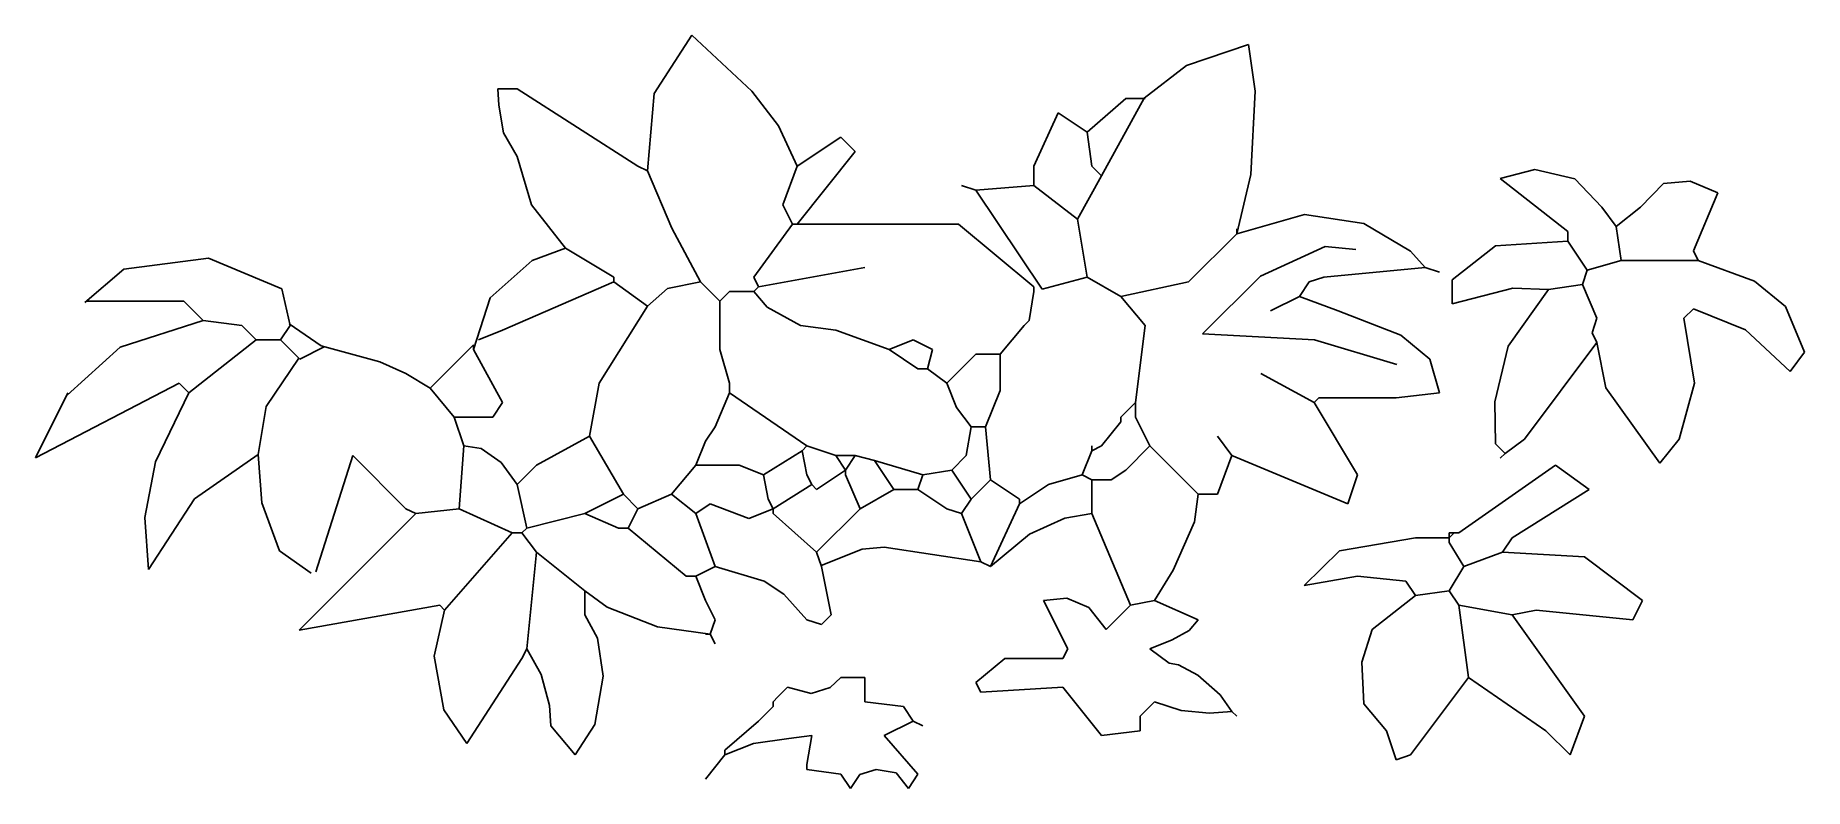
# Model space of a CAD drawing. Extents: x -14.2 to 13.9, y -3.7 to 8.3.
import ezdxf

# ---------------------------------------------------------------- set-up
doc = ezdxf.new("R2010")
doc.units = 0
doc.header["$MEASUREMENT"] = 0
doc.layers.get('0').update_dxf_attribs({"linetype": 'CONTINUOUS'})

msp = doc.modelspace()

# ---------------------------------------------------------------- linework, layer by layer
for p, q in [((-4.382, 7.361), (-3.782, 8.286)), ((-3.782, 8.286), (-2.828, 7.398)), ((4.091, 7.805), (5.079, 8.138)), ((5.079, 8.138), (5.185, 7.398)), ((3.42, 7.287), (4.091, 7.805)), ((-6.871, 7.433), (-6.563, 7.433)), ((-6.853, 7.176), (-6.871, 7.433)), ((-6.563, 7.433), (-4.642, 6.203)), ((-4.488, 6.126), (-4.382, 7.361)), ((-2.828, 7.398), (-2.405, 6.843)), ((5.185, 7.398), (5.115, 6.067)), ((-6.782, 6.732), (-6.853, 7.176)), ((2.047, 7.049), (1.662, 6.203)), ((2.508, 6.741), (2.047, 7.049)), ((2.508, 6.741), (3.123, 7.279)), ((2.739, 6.049), (3.42, 7.287)), ((3.123, 7.279), (3.431, 7.279)), ((-2.405, 6.843), (-2.105, 6.203)), ((-6.564, 6.357), (-6.782, 6.732)), ((-2.105, 6.203), (-1.413, 6.664)), ((-1.413, 6.664), (-1.182, 6.433)), ((2.508, 6.741), (2.585, 6.203)), ((-6.564, 6.357), (-6.333, 5.588)), ((-4.642, 6.203), (-4.488, 6.126)), ((-2.105, 6.203), (-2.335, 5.588)), ((-1.182, 6.433), (-2.105, 5.28)), ((1.662, 6.203), (1.662, 5.895)), ((2.585, 6.203), (2.739, 6.049)), ((-4.099, 5.216), (-4.488, 6.126)), ((2.739, 6.049), (2.354, 5.357)), ((5.115, 6.067), (4.891, 5.126)), ((9.636, 6.147), (9.086, 6.007)), ((9.086, 6.007), (10.163, 5.161)), ((10.271, 5.999), (9.636, 6.147)), ((10.701, 5.546), (10.271, 5.999)), ((11.683, 5.925), (11.316, 5.546)), ((12.107, 5.962), (11.683, 5.925)), ((12.546, 5.776), (12.107, 5.962)), ((0.74, 5.818), (0.509, 5.895)), ((1.662, 5.895), (0.74, 5.818)), ((0.74, 5.818), (1.793, 4.24)), ((1.662, 5.895), (2.354, 5.357)), ((12.546, 5.776), (12.162, 4.854)), ((-6.333, 5.588), (-5.795, 4.896)), ((-2.335, 5.588), (-2.182, 5.28)), ((2.354, 5.357), (2.508, 4.435)), ((5.967, 5.434), (4.891, 5.126)), ((5.967, 5.434), (6.915, 5.29)), ((10.932, 5.238), (10.701, 5.546)), ((11.316, 5.546), (10.932, 5.238)), ((-3.642, 4.358), (-4.099, 5.216)), ((-2.182, 5.28), (-2.797, 4.435)), ((-2.182, 5.28), (-2.105, 5.28)), ((-2.105, 5.28), (-2.028, 5.28)), ((0.463, 5.28), (-2.028, 5.28)), ((1.662, 4.281), (0.463, 5.28)), ((4.891, 5.126), (4.122, 4.358)), ((4.891, 5.126), (4.891, 5.203)), ((6.915, 5.29), (7.656, 4.846)), ((10.163, 5.161), (10.163, 5.008)), ((10.932, 5.238), (11.008, 4.7)), ((-6.323, 4.698), (-5.795, 4.896)), ((-5.795, 4.896), (-5.026, 4.435)), ((5.267, 4.449), (6.299, 4.924)), ((6.299, 4.924), (6.784, 4.875)), ((7.656, 4.846), (7.889, 4.588)), ((9.009, 4.931), (8.318, 4.392)), ((10.163, 5.008), (9.009, 4.931)), ((10.163, 5.008), (10.47, 4.546)), ((12.162, 4.854), (12.238, 4.7)), ((-12.825, 4.559), (-13.445, 4.028)), ((-11.473, 4.736), (-12.825, 4.559)), ((-10.306, 4.247), (-11.473, 4.736)), ((-6.994, 4.106), (-6.323, 4.698)), ((-2.72, 4.281), (-1.028, 4.588)), ((7.889, 4.588), (6.275, 4.435)), ((7.889, 4.588), (8.12, 4.512)), ((10.47, 4.546), (10.393, 4.316)), ((11.008, 4.7), (10.47, 4.546)), ((11.008, 4.7), (12.238, 4.7)), ((13.131, 4.371), (12.238, 4.7)), ((-10.306, 4.247), (-10.177, 3.666)), ((-5.026, 4.358), (-6.794, 3.589)), ((-5.026, 4.435), (-5.026, 4.358)), ((-5.026, 4.358), (-4.488, 3.973)), ((-4.488, 3.973), (-4.17, 4.254)), ((-4.17, 4.254), (-3.642, 4.358)), ((-3.642, 4.358), (-3.335, 4.05)), ((-2.797, 4.435), (-2.72, 4.281)), ((-2.72, 4.281), (-2.797, 4.204)), ((1.662, 4.204), (1.662, 4.281)), ((2.508, 4.435), (1.793, 4.24)), ((3.046, 4.127), (2.508, 4.435)), ((4.122, 4.358), (3.046, 4.127)), ((4.344, 3.531), (5.267, 4.449)), ((6.044, 4.358), (5.891, 4.127)), ((6.275, 4.435), (6.044, 4.358)), ((8.318, 4.392), (8.318, 4.008)), ((9.283, 4.26), (8.318, 4.008)), ((9.855, 4.239), (9.212, 3.336)), ((9.855, 4.239), (9.283, 4.26)), ((10.393, 4.316), (9.855, 4.239)), ((10.393, 4.316), (10.624, 3.778)), ((13.625, 3.965), (13.131, 4.371)), ((-13.421, 4.05), (-11.868, 4.05)), ((-11.868, 4.05), (-11.561, 3.743)), ((-7.255, 3.281), (-6.994, 4.106)), ((-4.488, 3.973), (-5.257, 2.743)), ((-3.181, 4.204), (-3.335, 4.05)), ((-3.335, 4.05), (-3.335, 3.281)), ((-2.797, 4.204), (-3.181, 4.204)), ((-2.581, 3.958), (-2.797, 4.204)), ((-2.052, 3.663), (-2.581, 3.958)), ((1.662, 4.204), (1.585, 3.743)), ((3.046, 4.127), (3.431, 3.666)), ((5.891, 4.127), (5.429, 3.896)), ((5.891, 4.127), (6.506, 3.896)), ((13.93, 3.239), (13.625, 3.965)), ((-12.882, 3.319), (-11.561, 3.743)), ((-11.561, 3.743), (-10.946, 3.666)), ((-10.946, 3.666), (-10.715, 3.435)), ((-10.177, 3.666), (-10.331, 3.435)), ((-9.683, 3.337), (-10.191, 3.692)), ((-1.49, 3.589), (-2.052, 3.663)), ((1.509, 3.666), (1.124, 3.205)), ((1.585, 3.743), (1.509, 3.666)), ((3.277, 2.436), (3.431, 3.666)), ((6.506, 3.896), (7.505, 3.512)), ((10.624, 3.778), (10.547, 3.547)), ((12.162, 3.931), (12.008, 3.778)), ((12.178, 2.744), (12.008, 3.778)), ((12.162, 3.931), (12.99, 3.595)), ((-10.715, 3.435), (-11.791, 2.589)), ((-10.715, 3.435), (-10.331, 3.435)), ((-10.023, 3.128), (-10.331, 3.435)), ((-6.794, 3.589), (-7.179, 3.435)), ((-1.49, 3.589), (-0.644, 3.281)), ((-0.644, 3.281), (-0.26, 3.435)), ((-0.26, 3.435), (0.048, 3.281)), ((6.127, 3.433), (4.344, 3.531)), ((7.441, 3.04), (6.127, 3.433)), ((7.505, 3.512), (7.966, 3.128)), ((10.624, 3.393), (9.471, 1.855)), ((10.547, 3.547), (10.624, 3.393)), ((10.624, 3.393), (10.766, 2.67)), ((12.99, 3.595), (13.699, 2.932)), ((-13.727, 2.552), (-12.882, 3.319)), ((-10.559, 2.375), (-10.036, 3.145)), ((-9.632, 3.323), (-10.023, 3.128)), ((-8.751, 3.086), (-9.683, 3.337)), ((-7.255, 3.358), (-7.947, 2.667)), ((-7.255, 3.358), (-7.255, 3.281)), ((-7.255, 3.281), (-6.794, 2.436)), ((-3.335, 3.281), (-3.181, 2.743)), ((-0.644, 3.281), (-0.183, 2.974)), ((0.048, 3.281), (-0.029, 2.974)), ((0.74, 3.205), (0.278, 2.743)), ((1.124, 3.205), (0.74, 3.205)), ((1.124, 3.205), (1.125, 2.627)), ((8.12, 2.589), (7.966, 3.128)), ((9.212, 3.336), (9, 2.448)), ((13.699, 2.932), (13.93, 3.239)), ((-8.332, 2.897), (-8.751, 3.086)), ((-7.947, 2.667), (-8.332, 2.897)), ((-0.183, 2.974), (-0.029, 2.974)), ((-0.029, 2.974), (0.278, 2.743)), ((6.121, 2.436), (5.276, 2.897)), ((-11.945, 2.743), (-14.231, 1.555)), ((-13.713, 2.589), (-14.231, 1.555)), ((-11.791, 2.589), (-12.318, 1.49)), ((-11.791, 2.589), (-11.945, 2.743)), ((-7.947, 2.667), (-7.563, 2.205)), ((-5.257, 2.743), (-5.41, 1.898)), ((-3.181, 2.589), (-3.412, 2.051)), ((-3.181, 2.743), (-3.181, 2.589)), ((-3.181, 2.589), (-1.951, 1.744)), ((0.278, 2.743), (0.432, 2.359)), ((1.125, 2.627), (0.894, 2.051)), ((7.428, 2.513), (8.12, 2.589)), ((10.766, 2.67), (11.623, 1.471)), ((11.931, 1.855), (12.178, 2.744)), ((-10.685, 1.608), (-10.559, 2.375)), ((-6.794, 2.436), (-6.948, 2.205)), ((0.432, 2.359), (0.663, 2.051)), ((3.277, 2.436), (3.046, 2.205)), ((3.277, 2.436), (3.277, 2.205)), ((6.121, 2.436), (6.198, 2.513)), ((6.121, 2.436), (6.813, 1.283)), ((6.198, 2.513), (7.428, 2.513)), ((9, 2.448), (9.009, 1.779)), ((-6.948, 2.205), (-7.563, 2.205)), ((-7.563, 2.205), (-7.409, 1.744)), ((-3.412, 2.051), (-3.565, 1.821)), ((0.663, 2.051), (0.586, 1.59)), ((0.663, 2.051), (0.894, 2.051)), ((0.894, 2.051), (0.97, 1.206)), ((3.046, 2.128), (2.739, 1.744)), ((3.046, 2.205), (3.046, 2.128)), ((3.277, 2.205), (3.507, 1.744)), ((-7.409, 1.744), (-7.486, 0.744)), ((-7.135, 1.702), (-7.409, 1.744)), ((-6.818, 1.481), (-7.135, 1.702)), ((-5.41, 1.898), (-6.256, 1.436)), ((-5.41, 1.898), (-4.872, 0.975)), ((-3.565, 1.821), (-3.719, 1.436)), ((-1.951, 1.744), (-2.028, 1.667)), ((-1.951, 1.744), (-1.49, 1.59)), ((2.585, 1.744), (2.585, 1.667)), ((2.739, 1.744), (2.585, 1.667)), ((3.507, 1.744), (3.123, 1.359)), ((3.507, 1.744), (4.276, 0.975)), ((4.814, 1.59), (4.584, 1.898)), ((9.009, 1.779), (9.163, 1.625)), ((9.471, 1.855), (9.163, 1.625)), ((11.623, 1.471), (11.931, 1.855)), ((-12.318, 1.49), (-12.487, 0.605)), ((-11.699, 0.9), (-10.685, 1.608)), ((-10.685, 1.608), (-10.628, 0.841)), ((-9.767, -0.263), (-9.178, 1.59)), ((-9.178, 1.59), (-8.332, 0.744)), ((-6.564, 1.129), (-6.818, 1.481)), ((-6.256, 1.436), (-6.564, 1.129)), ((-3.719, 1.436), (-4.104, 0.975)), ((-3.719, 1.436), (-3.027, 1.436)), ((-3.027, 1.436), (-2.643, 1.283)), ((-2.028, 1.667), (-2.643, 1.283)), ((-2.028, 1.667), (-1.951, 1.283)), ((-1.49, 1.59), (-1.336, 1.359)), ((-1.49, 1.59), (-1.182, 1.59)), ((-1.182, 1.59), (-1.336, 1.359)), ((-1.182, 1.59), (-0.875, 1.513)), ((-0.875, 1.513), (-0.106, 1.283)), ((-0.875, 1.513), (-0.567, 1.052)), ((0.586, 1.59), (0.355, 1.359)), ((2.585, 1.667), (2.431, 1.283)), ((4.814, 1.59), (4.584, 0.975)), ((4.814, 1.59), (6.659, 0.821)), ((9.965, 1.436), (8.428, 0.36)), ((9.163, 1.625), (9.086, 1.548)), ((9.965, 1.436), (10.503, 1.052)), ((-6.564, 1.129), (-6.41, 0.437)), ((-2.643, 1.283), (-2.566, 0.898)), ((-1.874, 1.129), (-2.489, 0.744)), ((-1.951, 1.283), (-1.874, 1.129)), ((-1.797, 1.052), (-1.874, 1.129)), ((-1.336, 1.359), (-1.797, 1.052)), ((-1.336, 1.359), (-1.336, 1.283)), ((-1.336, 1.283), (-1.105, 0.744)), ((-0.106, 1.283), (-0.183, 1.052)), ((0.355, 1.359), (-0.106, 1.283)), ((0.355, 1.359), (0.663, 0.898)), ((0.97, 1.206), (0.663, 0.898)), ((0.97, 1.206), (1.432, 0.898)), ((1.893, 1.129), (1.432, 0.821)), ((2.431, 1.283), (1.893, 1.129)), ((2.431, 1.283), (2.585, 1.206)), ((2.892, 1.206), (2.585, 1.206)), ((2.585, 1.206), (2.585, 0.668)), ((3.123, 1.359), (2.892, 1.206)), ((6.659, 0.821), (6.813, 1.283)), ((-12.431, -0.222), (-11.699, 0.9)), ((-4.872, 0.975), (-5.487, 0.668)), ((-4.872, 0.975), (-4.642, 0.744)), ((-4.104, 0.975), (-4.642, 0.744)), ((-4.104, 0.975), (-3.719, 0.668)), ((-2.566, 0.898), (-2.489, 0.744)), ((-0.567, 1.052), (-1.105, 0.744)), ((-0.567, 1.052), (-0.183, 1.052)), ((-0.183, 1.052), (0.278, 0.744)), ((0.663, 0.898), (0.509, 0.668)), ((1.432, 0.898), (1.432, 0.821)), ((4.218, 0.534), (4.276, 0.975)), ((4.584, 0.975), (4.276, 0.975)), ((10.503, 1.052), (9.273, 0.283)), ((-12.487, 0.605), (-12.431, -0.222)), ((-10.628, 0.841), (-10.347, 0.074)), ((-8.178, 0.668), (-10.034, -1.188)), ((-8.332, 0.744), (-8.178, 0.668)), ((-7.486, 0.744), (-8.178, 0.668)), ((-7.486, 0.744), (-6.641, 0.36)), ((-5.487, 0.668), (-6.41, 0.437)), ((-5.487, 0.668), (-4.949, 0.437)), ((-4.642, 0.744), (-4.796, 0.437)), ((-3.489, 0.821), (-3.719, 0.668)), ((-3.719, 0.668), (-3.412, -0.178)), ((-2.873, 0.591), (-3.489, 0.821)), ((-2.489, 0.744), (-2.873, 0.591)), ((-2.489, 0.744), (-2.489, 0.668)), ((-2.489, 0.668), (-1.797, 0.052)), ((-1.105, 0.744), (-1.797, 0.052)), ((0.278, 0.744), (0.509, 0.668)), ((0.509, 0.668), (0.817, -0.101)), ((1.432, 0.821), (0.97, -0.178)), ((1.591, 0.341), (2.156, 0.593)), ((2.156, 0.593), (2.585, 0.668)), ((2.585, 0.668), (3.2, -0.793)), ((-6.641, 0.36), (-7.717, -0.87)), ((-6.641, 0.36), (-6.487, 0.36)), ((-6.41, 0.437), (-6.487, 0.36)), ((-6.487, 0.36), (-6.256, 0.052)), ((-4.949, 0.437), (-4.796, 0.437)), ((-4.796, 0.437), (-3.873, -0.332)), ((0.97, -0.178), (1.591, 0.341)), ((3.879, -0.236), (4.218, 0.534)), ((6.527, 0.075), (7.736, 0.283)), ((8.274, 0.283), (7.736, 0.283)), ((8.274, 0.36), (8.351, 0.36)), ((8.274, 0.36), (8.274, 0.283)), ((8.351, 0.36), (8.274, 0.283)), ((8.274, 0.283), (8.274, 0.206)), ((8.351, 0.36), (8.428, 0.36)), ((9.273, 0.283), (9.12, 0.052)), ((-10.347, 0.074), (-9.84, -0.281)), ((-6.256, 0.052), (-6.41, -1.485)), ((-6.256, 0.052), (-5.487, -0.562)), ((-1.797, 0.052), (-1.72, -0.178)), ((-1.07, 0.1), (-1.726, -0.161)), ((-0.721, 0.13), (-1.07, 0.1)), ((0.817, -0.101), (-0.721, 0.13)), ((5.962, -0.48), (6.527, 0.075)), ((8.274, 0.206), (8.504, -0.178)), ((9.12, 0.052), (8.504, -0.178)), ((9.12, 0.052), (10.426, -0.024)), ((-3.412, -0.178), (-3.719, -0.332)), ((-2.632, -0.409), (-3.412, -0.178)), ((-1.72, -0.178), (-1.567, -0.947)), ((0.817, -0.101), (0.97, -0.178)), ((3.584, -0.716), (3.879, -0.236)), ((8.504, -0.178), (8.274, -0.562)), ((10.426, -0.024), (11.349, -0.716)), ((-5.487, -0.562), (-5.487, -0.639)), ((-5.487, -0.562), (-5.128, -0.822)), ((-3.873, -0.332), (-3.719, -0.332)), ((-3.719, -0.332), (-3.565, -0.716)), ((-2.317, -0.615), (-2.632, -0.409)), ((6.813, -0.332), (5.962, -0.48)), ((6.813, -0.332), (7.582, -0.409)), ((7.582, -0.409), (7.736, -0.639)), ((8.274, -0.562), (7.736, -0.639)), ((8.274, -0.562), (8.428, -0.793)), ((-10.034, -1.188), (-7.794, -0.793)), ((-7.794, -0.793), (-7.717, -0.87)), ((-5.487, -0.947), (-5.487, -0.639)), ((-5.128, -0.822), (-4.327, -1.138)), ((-3.565, -0.716), (-3.412, -1.024)), ((-1.951, -1.024), (-2.317, -0.615)), ((2.185, -0.679), (1.816, -0.716)), ((1.816, -0.716), (2.201, -1.485)), ((2.538, -0.827), (2.185, -0.679)), ((2.815, -1.177), (2.538, -0.827)), ((3.2, -0.793), (2.815, -1.177)), ((3.584, -0.716), (3.2, -0.793)), ((3.584, -0.716), (4.276, -1.024)), ((7.736, -0.639), (7.044, -1.177)), ((8.428, -0.793), (9.273, -0.947)), ((8.428, -0.793), (8.581, -1.946)), ((11.349, -0.716), (11.195, -1.024)), ((-7.886, -1.606), (-7.717, -0.87)), ((-5.285, -1.317), (-5.487, -0.947)), ((-3.412, -1.024), (-3.489, -1.254)), ((-1.72, -1.101), (-1.951, -1.024)), ((-1.567, -0.947), (-1.72, -1.101)), ((4.133, -1.197), (4.276, -1.024)), ((9.658, -0.87), (9.273, -0.947)), ((9.273, -0.947), (10.426, -2.561)), ((11.195, -1.024), (9.658, -0.87)), ((-5.193, -1.922), (-5.285, -1.317)), ((-4.327, -1.138), (-3.489, -1.254)), ((-3.565, -1.254), (-3.489, -1.254)), ((-3.489, -1.254), (-3.412, -1.408)), ((3.507, -1.485), (3.865, -1.345)), ((3.865, -1.345), (4.133, -1.197)), ((7.044, -1.177), (6.88, -1.7)), ((-7.728, -2.459), (-7.886, -1.606)), ((-6.487, -1.639), (-7.365, -2.996)), ((-6.41, -1.485), (-6.487, -1.639)), ((-6.41, -1.485), (-6.178, -1.895)), ((1.201, -1.639), (0.74, -2.023)), ((2.124, -1.639), (1.201, -1.639)), ((2.201, -1.485), (2.124, -1.639)), ((3.815, -1.716), (3.507, -1.485)), ((-6.178, -1.895), (-6.047, -2.39)), ((-5.325, -2.693), (-5.193, -1.922)), ((-1.582, -2.101), (-1.413, -1.946)), ((-1.413, -1.946), (-1.028, -1.946)), ((-1.028, -1.946), (-1.028, -2.331)), ((3.964, -1.744), (3.815, -1.716)), ((4.274, -1.907), (3.964, -1.744)), ((4.628, -2.218), (4.274, -1.907)), ((6.88, -1.7), (6.915, -2.366)), ((8.581, -1.946), (7.659, -3.176)), ((8.581, -1.946), (9.811, -2.792)), ((-2.412, -2.254), (-2.259, -2.1)), ((-2.259, -2.1), (-1.884, -2.197)), ((-1.884, -2.197), (-1.582, -2.101)), ((0.74, -2.023), (0.817, -2.177)), ((2.124, -2.1), (0.817, -2.177)), ((2.739, -2.869), (2.124, -2.1)), ((4.814, -2.484), (4.628, -2.218)), ((-7.365, -2.996), (-7.728, -2.459)), ((-6.047, -2.39), (-6.025, -2.715)), ((-2.489, -2.407), (-2.72, -2.638)), ((-2.412, -2.254), (-2.489, -2.331)), ((-2.489, -2.331), (-2.489, -2.407)), ((-1.028, -2.331), (-0.413, -2.407)), ((-0.413, -2.407), (-0.26, -2.638)), ((3.354, -2.561), (3.584, -2.331)), ((3.584, -2.331), (4.006, -2.469)), ((4.006, -2.469), (4.458, -2.514)), ((4.458, -2.514), (4.814, -2.484)), ((4.814, -2.484), (4.891, -2.561)), ((6.915, -2.366), (7.274, -2.792)), ((-5.641, -3.176), (-6.025, -2.715)), ((-5.641, -3.176), (-5.325, -2.693)), ((-2.72, -2.638), (-3.258, -3.099)), ((-0.26, -2.638), (-0.721, -2.869)), ((-0.106, -2.715), (-0.26, -2.638)), ((3.354, -2.792), (2.739, -2.869)), ((3.354, -2.792), (3.354, -2.561)), ((7.274, -2.792), (7.428, -3.253)), ((9.811, -2.792), (10.196, -3.176)), ((10.426, -2.561), (10.196, -3.176)), ((-3.258, -3.176), (-2.803, -2.995)), ((-2.803, -2.995), (-2.238, -2.913)), ((-2.238, -2.913), (-1.874, -2.869)), ((-1.874, -2.869), (-1.951, -3.33)), ((-0.721, -2.869), (-0.183, -3.484)), ((-3.258, -3.176), (-3.565, -3.561)), ((-3.258, -3.099), (-3.258, -3.176)), ((-1.951, -3.33), (-1.951, -3.407)), ((7.659, -3.176), (7.428, -3.253)), ((-1.951, -3.407), (-1.413, -3.484)), ((-1.413, -3.484), (-1.259, -3.714)), ((-1.259, -3.714), (-1.109, -3.491)), ((-1.109, -3.491), (-0.846, -3.408)), ((-0.846, -3.408), (-0.531, -3.463)), ((-0.531, -3.463), (-0.336, -3.714)), ((-0.183, -3.484), (-0.336, -3.714))]:
    msp.add_line(p, q)
for centre, start, end in [((0.463, 5.28), 49.844, 89.647), ((-10.306, 4.247), 12.8043, 67.5333)]:
    msp.add_arc(centre, 0.00000961, start, end)

doc.saveas('drawing.dxf')
